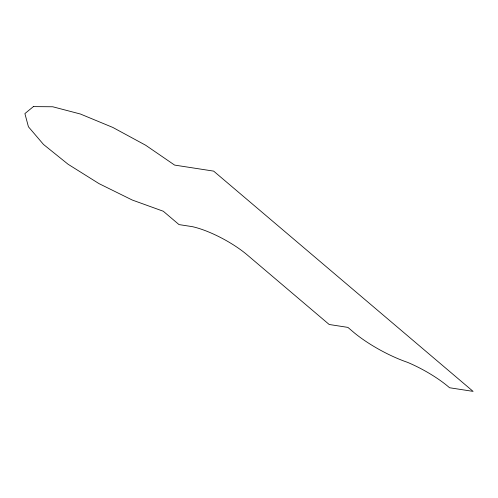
<?xml version="1.0" encoding="UTF-8"?>
<svg xmlns="http://www.w3.org/2000/svg" width="498" height="498" viewBox="0 0 498 498"><rect width="100%" height="100%" fill="white"/><g stroke="black" fill="none" stroke-linecap="round" stroke-linejoin="round"><path stroke-width="0.75" d="M33.366 106.616L24.9 113.594L28.423 126.778L43.482 144.439L68.095 164.259L99.027 183.631L132.213 200.009L163.294 211.245L179.019 224.598L192.259 226.64A46.252 12.674 28.5 0 1 246.734 254.497L329.184 324.491L347.878 327.385L354.682 333.162A55.359 15.164 28.5 0 0 407.526 362.339A50.335 13.788 28.5 0 1 449.557 387.743L473.1 391.384L213.648 171.119L174.611 165.087L145.64 145.229L112.803 127.432L80.408 114.023L52.72 106.765L33.366 106.616"/></g></svg>
